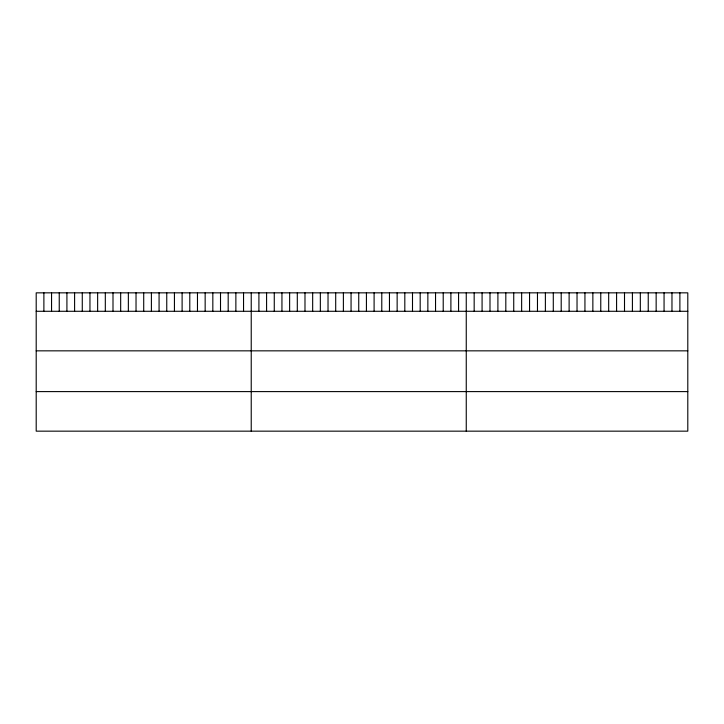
<?xml version="1.0" encoding="UTF-8"?>
<svg xmlns="http://www.w3.org/2000/svg" width="724" height="724" viewBox="0 0 724 724"><rect width="100%" height="100%" fill="white"/><g stroke="black" fill="none" stroke-linecap="round" stroke-linejoin="round"><path stroke-width="1.09" d="M687.8 311.284L687.8 431.16L36.2 431.16L36.2 292.84L687.8 292.84L687.8 311.284L36.2 311.284M36.2 350.841L687.8 350.841M36.2 391.603L687.8 391.603M679.89 292.84L679.89 311.284M671.972 292.84L671.972 311.284M664.062 292.84L664.062 311.284M656.152 292.84L656.152 311.284M648.242 292.84L648.242 311.284M640.324 292.84L640.324 311.284M632.414 292.84L632.414 311.284M624.504 292.84L624.504 311.284M616.586 292.84L616.586 311.284M608.676 292.84L608.676 311.284M600.766 292.84L600.766 311.284M592.856 292.84L592.856 311.284M584.938 292.84L584.938 311.284M577.028 292.84L577.028 311.284M569.118 292.84L569.118 311.284M561.2 292.84L561.2 311.284M553.29 292.84L553.29 311.284M545.38 292.84L545.38 311.284M537.47 292.84L537.47 311.284M529.552 292.84L529.552 311.284M521.642 292.84L521.642 311.284M513.732 292.84L513.732 311.284M505.814 292.84L505.814 311.284M497.904 292.84L497.904 311.284M489.994 292.84L489.994 311.284M482.084 292.84L482.084 311.284M474.166 292.84L474.166 311.284M466.256 292.84L466.256 431.16M458.573 292.84L458.573 311.284M450.898 292.84L450.898 311.284M443.215 292.84L443.215 311.284M435.54 292.84L435.54 311.284M427.857 292.84L427.857 311.284M420.182 292.84L420.182 311.284M412.499 292.84L412.499 311.284M404.816 292.84L404.816 311.284M397.141 292.84L397.141 311.284M389.458 292.84L389.458 311.284M381.783 292.84L381.783 311.284M374.1 292.84L374.1 311.284M366.425 292.84L366.425 311.284M358.742 292.84L358.742 311.284M351.059 292.84L351.059 311.284M343.384 292.84L343.384 311.284M335.701 292.84L335.701 311.284M328.026 292.84L328.026 311.284M320.343 292.84L320.343 311.284M312.668 292.84L312.668 311.284M304.985 292.84L304.985 311.284M297.302 292.84L297.302 311.284M289.627 292.84L289.627 311.284M281.944 292.84L281.944 311.284M274.269 292.84L274.269 311.284M266.586 292.84L266.586 311.284M258.911 292.84L258.911 311.284M251.228 292.84L251.228 431.16M243.545 292.84L243.545 311.284M235.87 292.84L235.87 311.284M228.187 292.84L228.187 311.284M220.512 292.84L220.512 311.284M212.829 292.84L212.829 311.284M205.154 292.84L205.154 311.284M197.471 292.84L197.471 311.284M189.788 292.84L189.788 311.284M182.113 292.84L182.113 311.284M174.43 292.84L174.43 311.284M166.755 292.84L166.755 311.284M159.072 292.84L159.072 311.284M151.397 292.84L151.397 311.284M143.714 292.84L143.714 311.284M136.031 292.84L136.031 311.284M128.356 292.84L128.356 311.284M120.673 292.84L120.673 311.284M112.998 292.84L112.998 311.284M105.315 292.84L105.315 311.284M97.64 292.84L97.64 311.284M89.957 292.84L89.957 311.284M82.274 292.84L82.274 311.284M74.599 292.84L74.599 311.284M66.916 292.84L66.916 311.284M59.241 292.84L59.241 311.284M51.558 292.84L51.558 311.284M43.883 292.84L43.883 311.284"/></g></svg>
